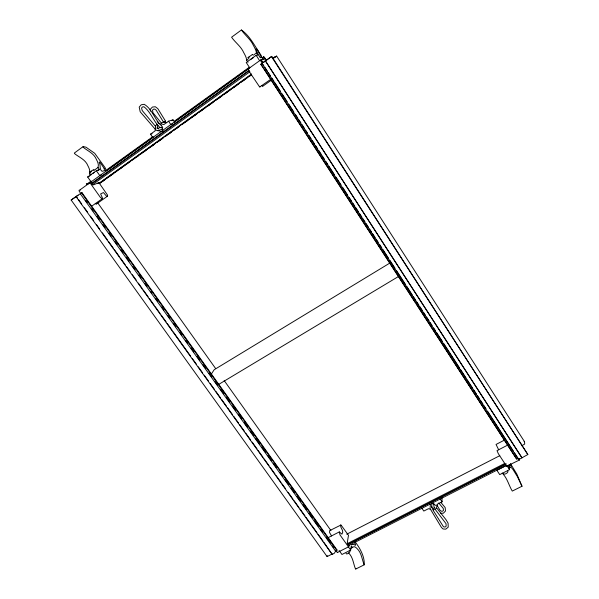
<?xml version="1.0" encoding="UTF-8"?>
<svg xmlns="http://www.w3.org/2000/svg" width="599" height="599" viewBox="0 0 599 599"><rect width="100%" height="100%" fill="white"/><g stroke="black" fill="none" stroke-linecap="round" stroke-linejoin="round"><path stroke-width="0.9" d="M102.654 198.426L100.61 193.919L103.462 192.549L106.27 195.903L107.258 196.285L107.633 195.252L98.887 182.605L93.511 184.881L92.598 184.335L91.19 181.961L90.344 182.163A1.707 0.636 52.5 0 0 90.726 183.803L100.303 197.296L102.062 198.711L102.654 198.426L91.557 206.288L91.602 205.629M157.013 128.283L157.822 125.273M339.124 550.511L341.962 554.487L350.67 550.084L351.328 545.809L352.504 547.471L353.537 546.865A9.749 3.28 64.3 0 1 357.011 548.534C361.676 552.847 361.893 559.503 364.185 564.745C364.851 556.92 359.969 547.845 354.878 541.638M508.147 444.87L497.02 450.605L498.256 453.548L506.582 466.247L519.565 459.965L519.183 458.482M98.011 170.573L99.449 169.532L98.019 167.503L98.311 165.706A10.939 3.871 52.4 0 0 96.499 159.648C94.065 153.277 87.506 150.911 83.059 147.152L83.209 146.553L86.016 147.197L94.717 153.307L105.087 167.683L105.768 169.023L105.604 170.311L106.727 170.565M504.65 439.995L496.047 444.451L498.697 449.827M90.344 175.088L89.393 173.74L89.708 171.928A10.894 3.976 52.1 0 0 87.948 165.863C85.522 159.461 78.888 157.215 74.433 153.509L74.433 152.985L83.051 146.635M335.59 551.147L336.833 550.511L336.945 549.897L81.981 192.676L75.953 196.509L332.168 554.382L334.347 553.274L335.59 551.147L80.281 193.762M340.666 524.926C339.873 528.108 344.612 530.594 341.947 534.166L339.296 531.912L340 534.914L347.974 546.146A1.542 0.524 64.1 0 0 348.918 546.475L349.015 545.345L347.3 542.597L348.491 535.289L341.011 524.986L329.63 530.647L329.592 532.593L331.584 535.97M332.168 554.382L324.074 542.559M332.25 553.97L327.091 556.591L327.301 555.55M327.93 538.508L328.095 537.685L339.296 531.912M506.829 466.434L506.717 465.43M261.793 85.702L262.751 86.054M348.453 552.862C353.155 557.145 353.283 563.824 355.544 569.05L355.896 568.78M436.342 508.259L437.382 504.178L442.084 501.797L441.95 497.305M252.344 54.801L252.531 54.434L247.896 57.669L249.566 56.883M95.286 203.682L96.289 204.049L96.768 203.593M211.297 374.128L214.18 369.733L390.256 262.811M261.86 63.262L271.744 56.366L527.839 454.536L519.445 459.208L518.255 459.208L261.86 63.262L263.785 65.576M263.395 62.543L271.744 56.366M521.736 445.761L524.709 444.054L524.507 441.673L276.626 56.074L275.795 56.808M91.273 174.781L91.647 174.346M434.859 507.772L433.309 508.558M161.281 122.922L152.992 112.829L152.52 110.179L153.359 109.213L154.692 109.078L156.197 110.231L163.624 122.293L165.496 121.133L157.851 108.689L155.321 106.749L152.431 107.049L150.132 109.482L150.439 111.189M250.389 59.705L253.422 57.594M248.031 62.289L246.593 60.072L246.361 58.545A11.636 1.954 55.9 0 0 243.726 52.63C241.03 46.408 235.197 42.499 231.588 37.213L241.419 29.98C250.225 36.075 255.032 46.722 261.052 55.25L262.048 57.729L263.567 59.406M157.155 124.293L155.688 125.67L155.096 130.882L150.499 134.198L152.775 137.523M89.393 173.74L90.831 172.699M93.706 170.625L98.019 167.503M246.593 60.072L248.855 58.432M253.392 55.153L256.409 52.967L256.147 51.462A11.681 1.819 56.2 0 0 253.452 45.561C250.711 39.369 245.028 35.304 241.419 29.98M161.445 123.169L163.549 121.956L166.822 122.735M91.1 181.856L87.656 177.005L96.349 170.722L99.449 169.532M256.409 52.967L257.855 55.198L256.14 55.318L246.219 62.483L249.693 67.807M174.826 122.473L173.036 119.83L168.551 121.178L163.901 124.532L158.301 123.469M171.726 120.773L173.036 119.83M87.117 183.706L86.353 183.841L86.555 184.357L91.1 181.093M105.476 170.745L152.416 136.976M174.361 121.185L249.304 67.268M262.175 58.013L263.687 56.92C269.565 61.427 256.147 57.055 262.317 62.835M91.16 181.767L87.364 184.492L86.555 184.357M106.337 170.842L153.404 136.999M174.661 121.717L249.813 67.672M262.714 58.388L264.234 57.294M80.116 189.786L261.089 59.645L262.796 62.528M91.572 183.361L249.072 70.225M91.61 183.953L249.244 70.764M327.091 556.591L71.161 200.036L76.268 196.375L77.353 197.895M92.291 184.866L249.91 71.775M78.132 195.259L71.161 200.036M514.504 452.807L518.06 458.302L516.638 459.029L260.827 64.243L262.257 63.217M80.753 193.559L81.981 192.676M97.427 183.646L98.887 182.605M272.523 58.38L276.626 56.074M272.41 58.65L275.106 56.755M99.037 183.272L251.662 73.977M274.102 57.901L275.443 56.95M98.992 183.594L251.258 74.703M102.684 181.205L106.472 178.487M109.505 176.316L114.821 172.519M120.129 168.716L123.162 166.544M128.471 162.741L130.747 161.116M136.812 156.773L139.088 155.141M142.876 152.431L147.429 149.173M151.225 146.456L155.014 143.738M158.046 141.566L163.355 137.77M168.663 133.966L171.703 131.795M177.012 127.999L179.288 126.367M185.353 122.024L187.629 120.392M191.418 117.681L195.97 114.424M199.767 111.706L203.555 108.996M208.108 105.731L211.896 103.021M217.205 99.217L220.245 97.045M225.553 93.249L228.586 91.078M233.895 87.274L236.171 85.642M242.236 81.299L244.512 79.674M248.3 76.957L251.34 74.785M99.576 183.549L104.9 179.73M106.427 178.644L113.271 173.74M114.791 172.654L121.642 167.75M123.162 166.664L130.013 161.76M131.533 160.674L138.376 155.77M139.904 154.684L145.991 150.327M148.267 148.694L154.355 144.337M156.638 142.697L162.726 138.347M165.01 136.707L171.097 132.349M173.381 130.717L179.46 126.359M181.744 124.727L197.722 113.293M199.242 112.2L206.093 107.303M207.613 106.21L214.464 101.313M215.984 100.22L222.828 95.316M224.355 94.23L231.199 89.326M232.719 88.24L239.57 83.336M241.09 82.25L247.177 77.892M249.461 76.26L250.981 75.167M248.226 68.833L247.814 69.117L248.495 70.457L259.667 87.027L270.501 79.495M96.574 203.915L107.535 196.15M262.699 86.286L271.572 80.004M165.496 121.133L163.624 122.293M92.89 173.411L94.417 172.415M217.954 384.85L398.387 276.551M91.572 171.202L89.506 172.287L93.893 169.442M346.746 534.203L499.776 455.682M347.15 543.72L504.598 463.514M335.702 550.526L336.945 549.897M347.69 544.513L505.975 463.948M348.026 544.498L506.185 464.008M348.738 545.494L506.058 465.513M506.702 465.326L496.9 470.305L499.731 474.618L509.524 469.661L508.806 465.85L509.974 467.647L510.46 467.317A10.34 1.602 61.3 0 1 513.066 469.631L517.364 476.572L521.984 486.253L516.892 474.168L510.415 463.551M337.522 552.428L348.745 546.73M350.932 548.265L352.504 547.471M435.99 508.671L433.077 509.906M355.843 568.99L364.477 564.692M502.209 473.03A10.303 1.707 61.5 0 1 503.452 474.49C507.63 479.29 509.105 485.969 512.28 491.083L521.984 486.253M508.88 464.981L510.063 465.183L511.261 466.336L510.648 464.772M101.426 174.945L99.793 175.604L96.349 170.722M87.656 177.005L89.236 176.383M162.988 131.069L160.689 131.832L160.195 131.106L158.069 130.672M150.499 134.198L152.086 133.682M172.609 123.978L170.835 124.54L168.551 121.178M162.554 129.174L157.335 130.732L155.777 129.871L140.203 111.796L139.2 107.109L141.207 104.803L144.202 104.301C152.153 108.973 154.579 119.276 161.131 125.476M157.395 128.396L161.58 127.175M260.827 64.243L263.103 67.35M440.692 513.268L443.38 513.208L445.499 510.999L445.169 507.578L440.991 502.561M430.778 509.3L428.472 508.701L423.815 511.059L421.943 508.319M161.887 128.029L159.791 127.332C153.441 121.387 150.881 111.983 143.895 106.749L142.442 106.996L141.551 108.022L142.233 110.59L155.605 126.449M349.277 550.623L350.056 550.87L349.913 551.776L348.918 552.929L347.532 553.776L346.409 553.918L346.08 553.296M524.095 441.493L524.507 441.673M351.478 544.521L353.919 544.476L355.477 545.345L355.514 544.356L354.249 542.417M157.252 128.149L158.6 128.897M161.535 125.655L162.688 127.347L162.359 129.549L162.861 130.275M503.474 473.667L504.141 474.168L505.556 473.899L507.061 472.985L507.945 471.855L507.795 471.039M519.565 459.965L518.944 459.238M80.318 190.145L79.233 190.16A1.7 0.651 52.3 0 0 79.592 191.8L80.828 193.522M438.715 502.958L443.26 508.409L443.462 510.498L442.579 511.194L441.306 511.224L439.988 510.243L436.783 504.957M157.185 121.395L158.9 123.476M437.045 508.409L445.985 519.677L448.082 523.099L448.224 527.142L445.768 529.157L443.073 528.969L441.463 527.487L430.067 508.581M435.398 509.637L446.038 523.683L446.135 526.244L445.169 527.015L443.881 526.925L443.11 526.214L433.406 510.737L431.729 506.664L431.744 507.705L431.722 502.628M85.642 200.403L87.274 202.687M91.625 208.781L93.249 211.065M97.06 216.389L99.232 219.436M103.035 224.76L105.214 227.807M109.018 233.138L111.189 236.178M114.993 241.509L117.172 244.549M120.976 249.88L123.154 252.928M126.411 257.495L129.129 261.299M132.933 266.622L135.112 269.67M138.916 275.001L141.087 278.041M144.898 283.372L147.069 286.412M150.873 291.743L151.959 293.263M155.77 298.594L157.941 301.634M161.745 306.965L163.924 310.012M167.727 315.336L169.899 318.383M173.71 323.707L175.881 326.755M179.685 332.086L181.864 335.126M185.668 340.457L187.839 343.497M191.103 348.064L193.821 351.875M197.078 356.442L199.796 360.246M203.061 364.813L205.779 368.617M209.044 373.184L211.761 376.988M215.019 381.556L217.737 385.359M220.454 389.17L223.719 393.738M226.437 397.541L229.702 402.109M232.419 405.912L235.677 410.48M238.395 414.283L241.659 418.851M244.377 422.654L247.634 427.222M250.352 431.033L253.617 435.6M255.795 438.64L259.599 443.971M261.77 447.011L265.574 452.342M267.753 455.39L271.557 460.713M273.728 463.761L276.446 467.564M279.711 472.132L282.428 475.935M285.146 479.747L288.411 484.306M291.129 488.118L294.386 492.685M297.104 496.489L300.369 501.056M303.087 504.86L306.351 509.427M309.069 513.231L312.326 517.798M314.505 520.845L318.309 526.169M320.48 529.216L322.659 532.264M326.462 537.588L328.634 540.635M332.438 545.959L333.531 547.486M78.447 199.422L81.711 203.982M84.437 207.786L87.701 212.353M90.427 216.157L93.691 220.724M96.417 224.528L99.689 229.095M102.407 232.899L107.311 239.742M108.397 241.262L113.301 248.113M114.394 249.633L119.291 256.484M120.384 258.004L125.281 264.848M126.374 266.375L130.185 271.699M132.364 274.739L136.175 280.07M138.354 283.11L142.165 288.433M143.258 289.961L148.155 296.805M149.248 298.324L154.153 305.176M155.238 306.695L160.143 313.547M161.228 315.067L166.133 321.918M167.218 323.438L172.123 330.281M173.208 331.809L190.639 356.15M192.272 358.434L196.629 364.521M198.269 366.805L202.619 372.892M204.259 375.176L208.617 381.256M210.249 383.54L214.607 389.627M215.692 391.147L220.597 397.998M221.682 399.518L226.587 406.369M227.672 407.889L232.577 414.733M233.67 416.26L238.567 423.104M239.66 424.624L244.557 431.475M245.65 432.995L250.554 439.846M252.186 442.129L257.083 448.973M258.176 450.493L263.081 457.344M264.166 458.864L269.071 465.715M270.156 467.235L275.061 474.079M276.146 475.606L281.051 482.45M282.144 483.97L285.409 488.537M288.134 492.341L293.031 499.192M294.124 500.712L299.021 507.555M300.114 509.083L305.018 515.926M306.104 517.446L311.008 524.297M312.094 525.817L316.998 532.668M318.084 534.188L322.988 541.039M81.516 192.871L336.833 550.511M329.308 541.444L330.371 542.941M335.725 550.429L336.743 551.851A1.535 0.547 64.3 0 0 337.701 552.166M348.304 546.752L350.67 550.084M97.922 203.136L215.505 368.37M224.176 380.552L330.925 530.564M429.947 504.246L430.359 504.845L430.112 507.533M432.141 503.13L432.553 503.729L434.53 504.193L435.473 505.578M440.213 499.027L442.084 501.797M262.632 62.311L261.785 60.769M507.173 466.044L509.524 469.661M263.687 56.92L263.425 56.396L265.993 59.735M265.372 60.694L521.871 457.569M265.215 60.716L521.954 457.928M264.803 67.14L267.349 71.071M268.359 72.644L270.396 75.781M271.924 78.14L273.96 81.284M274.971 82.849L280.572 91.49M282.092 93.848L287.176 101.703M288.703 104.061L293.787 111.916M295.314 114.274L297.86 118.198M298.879 119.77L300.908 122.907M301.926 124.48L304.472 128.411M305.49 129.983L307.519 133.12M309.047 135.479L311.083 138.624M312.101 140.188L314.64 144.119M315.658 145.692L317.695 148.829M318.713 150.401L321.251 154.332M322.269 155.897L324.306 159.042M325.826 161.401L327.863 164.538M328.881 166.11L334.474 174.751M336.002 177.109L341.086 184.964M342.613 187.315L347.697 195.177M349.224 197.528L351.763 201.459M352.781 203.031L354.818 206.168M355.836 207.741L358.374 211.664M359.393 213.237L361.938 217.167M362.957 218.74L364.986 221.877M366.004 223.449L368.55 227.38M369.568 228.945L371.597 232.09M372.615 233.662L375.161 237.586M376.179 239.158L378.209 242.303M379.736 244.654L381.773 247.799M382.791 249.371L388.384 258.012M389.904 260.363L394.996 268.217M396.516 270.576L405.673 284.712M406.691 286.285L412.284 294.925M413.303 296.498L415.841 300.428M416.859 301.993L418.896 305.138M419.914 306.71L422.452 310.634M423.471 312.206L425.507 315.351M426.525 316.916L429.064 320.847M430.082 322.419L432.119 325.557M433.646 327.915L435.675 331.06M436.693 332.632L442.287 341.265M443.814 343.624L459.583 367.973M460.594 369.546L466.194 378.186M467.205 379.759L472.798 388.399M473.816 389.964L476.362 393.895M477.381 395.467L479.41 398.605M480.428 400.177L482.974 404.108M483.992 405.673L486.021 408.817M487.549 411.176L513.485 451.234M256.14 55.318L259.607 60.679M264.122 68.922L415.257 302.188M416.275 303.76L516.638 459.029M271.362 56.396L527.839 454.536M434.215 507.795L433.526 503.43M259.861 86.361L259.996 86.937M518.06 458.302L518.255 459.208M104.174 168.461L104.503 170.633L102.062 171.344C98.91 169.195 101.096 165.167 99.142 162.307L99.389 161.947L100.4 162.823L104.174 168.461M261.426 57.497L260.288 57.789C255.196 50.196 253.841 41.466 261.426 57.497"/></g></svg>
